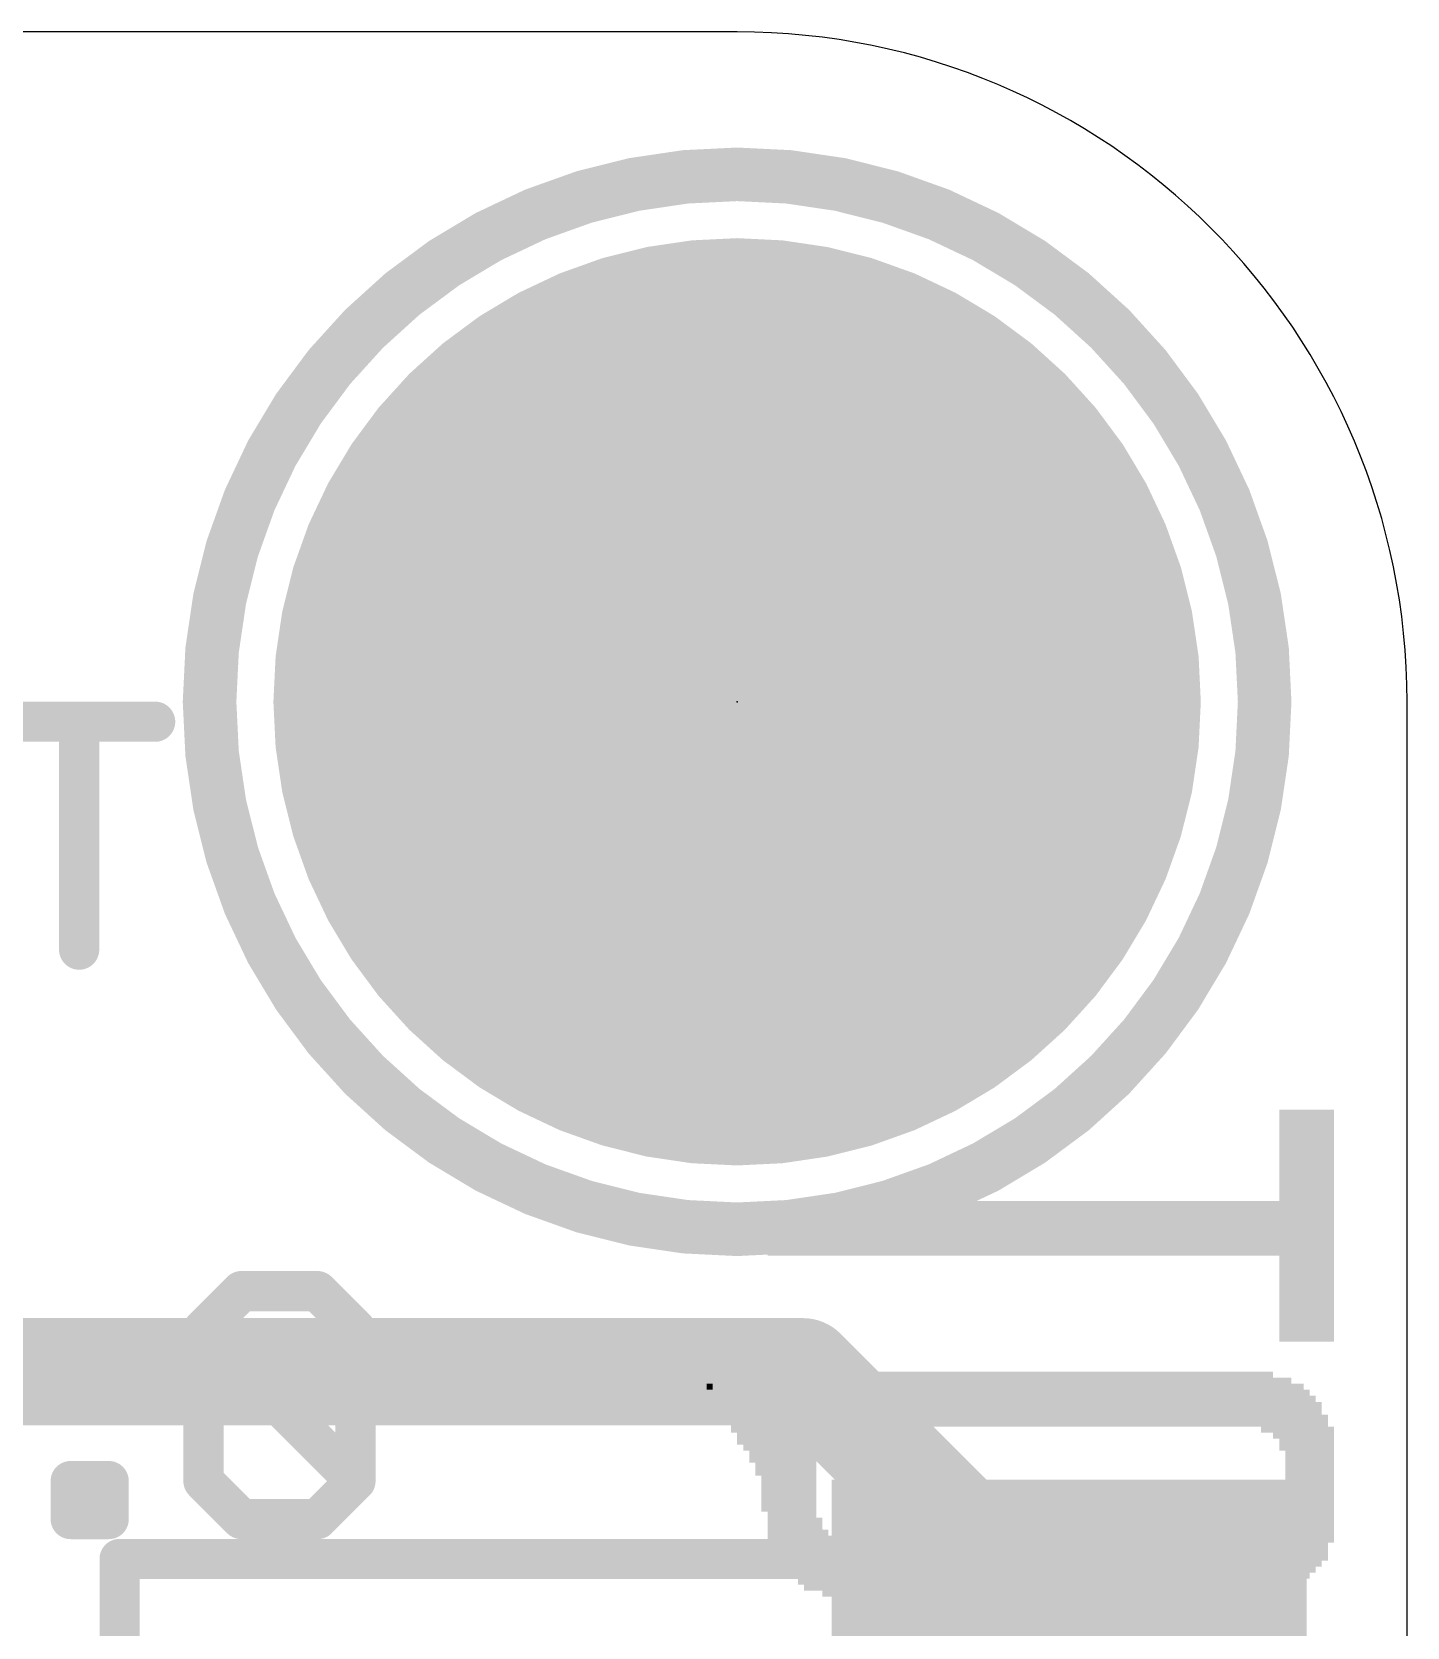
# Model space of a CAD drawing. Extents: x 0 to 25.4, y 0 to 17.8.
# Drawn here: x 20.19 to 25.4, y 11.73 to 17.78 of the extents above; entities that cross this region are included whole.
import ezdxf

# ---------------------------------------------------------------- set-up
doc = ezdxf.new("R2010")
doc.units = 0
for name, color, linetype in [('1', 12, 'CONTINUOUS'), ('17', 110, 'CONTINUOUS'), ('20', 53, 'CONTINUOUS'), ('21', 40, 'CONTINUOUS'), ('22', 6, 'CONTINUOUS'), ('23', 40, 'CONTINUOUS')]:
    doc.layers.add(name, color=color, linetype=linetype)

# ---------------------------------------------------------------- blocks, each defined once
blk = doc.blocks.new('RECT')
blk.add_solid([(-0.5, -0.5), (0.5, -0.5), (-0.5, 0.5), (0.5, 0.5)])
blk = doc.blocks.new('ROUNDP')
at = {"const_width": 0.5}
blk.add_lwpolyline([(0, -0.25, 1), (0, 0.25, 1), (0, -0.25)], format="xyb", dxfattribs=at)

msp = doc.modelspace()

# ---------------------------------------------------------------- linework, layer by layer
at = {"layer": '1', "const_width": 0.4064}
for points in [[(12.573, 12.7), (23.109, 12.7)], [(23.109, 12.7), (24.119, 11.69)], [(24.119, 11.69), (24.119, 7.366)]]:
    msp.add_lwpolyline(points, dxfattribs=at)
at = {"layer": '1', "const_width": 0.2032}
for points in [[(23.1808, 12.7718, 1), (23.0372, 12.6282)], [(23.109, 12.5984, 1), (23.109, 12.8016)], [(24.2206, 11.69, 1), (24.0174, 11.69)], [(24.0472, 11.6182, 1), (24.1908, 11.7618)]]:
    msp.add_lwpolyline(points, format="xyb", dxfattribs=at)
at = {"layer": '20'}
for p, q in [((22.86, 17.78), (2.54, 17.78)), ((25.4, 2.54), (25.4, 15.24))]:
    msp.add_line(p, q, dxfattribs=at)
msp.add_arc((22.86, 15.24), 2.54, 0, 90, dxfattribs=at)
at = {"layer": '21'}
for points, const_width in [([(22.86, 13.24, 1), (22.86, 17.24, 1), (22.86, 13.24)], 0.2032), ([(20.5571, 11.99, 1), (20.4809, 11.99)], 0.0762), ([(20.519, 12.0281, 1), (20.519, 11.9519)], 0.0762), ([(23.119, 11.9519, 1), (23.119, 12.0281)], 0.0762)]:
    msp.add_lwpolyline(points, format="xyb", dxfattribs=dict(at, const_width=const_width))
at = {"layer": '21', "const_width": 0.1524}
for points in [[(20.519, 10.79), (20.519, 11.99)], [(20.519, 11.99), (23.119, 11.99)]]:
    msp.add_lwpolyline(points, dxfattribs=at)
at = {"layer": '22', "const_width": 0.1524}
for points in [[(20.6537, 15.1645), (20.0775, 15.1645)], [(20.3656, 14.3002), (20.3656, 15.1645)], [(20.981, 13.0055), (20.8369, 12.8615)], [(21.2691, 13.0055), (20.981, 13.0055)], [(21.4132, 12.8615), (21.2691, 13.0055)], [(20.8369, 12.8615), (20.8369, 12.2853)], [(21.4132, 12.2853), (20.8369, 12.8615)], [(21.4132, 12.2853), (21.4132, 12.8615)], [(20.4776, 12.2853), (20.3336, 12.2853)], [(20.3336, 12.2853), (20.3336, 12.1412)], [(20.4776, 12.1412), (20.4776, 12.2853)], [(20.8369, 12.2853), (20.981, 12.1412)], [(21.2691, 12.1412), (21.4132, 12.2853)], [(20.3336, 12.1412), (20.4776, 12.1412)], [(20.981, 12.1412), (21.2691, 12.1412)]]:
    msp.add_lwpolyline(points, dxfattribs=at)
at = {"layer": '22', "const_width": 0.0762}
for points in [[(20.4037, 15.1645, 1), (20.3275, 15.1645)], [(20.6537, 15.1264, 1), (20.6537, 15.2026)], [(20.3275, 14.3002, 1), (20.4037, 14.3002)], [(20.981, 13.0436, 1), (20.981, 12.9674)], [(21.0079, 12.9786, 1), (20.954, 13.0325)], [(21.296, 13.0325, 1), (21.2422, 12.9786)], [(21.2691, 12.9674, 1), (21.2691, 13.0436)], [(20.875, 12.8615, 1), (20.7988, 12.8615)], [(20.8639, 12.8884, 1), (20.81, 12.8345)], [(20.81, 12.8884, 1), (20.8639, 12.8345)], [(21.4513, 12.8615, 1), (21.3751, 12.8615)], [(21.3862, 12.8345, 1), (21.4401, 12.8884)], [(20.3336, 12.3234, 1), (20.3336, 12.2472)], [(20.3717, 12.2853, 1), (20.2955, 12.2853)], [(20.5157, 12.2853, 1), (20.4395, 12.2853)], [(20.4776, 12.2472, 1), (20.4776, 12.3234)], [(20.8639, 12.3122, 1), (20.81, 12.2583)], [(21.4401, 12.2583, 1), (21.3862, 12.3122)], [(21.3862, 12.2583, 1), (21.4401, 12.3122)], [(20.7988, 12.2853, 1), (20.875, 12.2853)], [(21.3751, 12.2853, 1), (21.4513, 12.2853)], [(20.3336, 12.1793, 1), (20.3336, 12.1031)], [(20.2955, 12.1412, 1), (20.3717, 12.1412)], [(20.4395, 12.1412, 1), (20.5157, 12.1412)], [(20.4776, 12.1031, 1), (20.4776, 12.1793)], [(20.981, 12.1793, 1), (20.981, 12.1031)], [(20.954, 12.1143, 1), (21.0079, 12.1681)], [(21.2422, 12.1681, 1), (21.296, 12.1143)], [(21.2691, 12.1031, 1), (21.2691, 12.1793)]]:
    msp.add_lwpolyline(points, format="xyb", dxfattribs=at)
at = {"layer": '23'}
msp.add_point((22.86, 15.24), dxfattribs=at)

# ---------------------------------------------------------------- block references
at = {"layer": '1', "xscale": 1.8, "yscale": 1.2, "rotation": 180}
msp.add_blockref('RECT', (24.119, 11.69), dxfattribs=at)
at = {"layer": '17', "xscale": 3.516, "yscale": 3.516}
msp.add_blockref('ROUNDP', (22.86, 15.24), dxfattribs=at)
msp.add_blockref('ROUNDP', (22.86, 15.24), dxfattribs=at)
at = {"layer": '22', "rotation": 90}
for p, xscale, yscale in [((24.9267, 13.2537), 0.8788, 0.0231), ((24.9498, 13.2537), 0.8788, 0.0231), ((24.9729, 13.2537), 0.8788, 0.0231), ((24.996, 13.2537), 0.8788, 0.0231), ((25.019, 13.2537), 0.8788, 0.0229), ((25.042, 13.2537), 0.8788, 0.0231), ((25.0651, 13.2537), 0.8788, 0.0231), ((25.0882, 13.2537), 0.8788, 0.0231), ((25.1113, 13.2537), 0.8788, 0.0231), ((22.987, 13.2436), 0.2083, 0.0229), ((23.01, 13.2436), 0.2083, 0.0231), ((23.0331, 13.2436), 0.2083, 0.0231), ((23.0562, 13.2436), 0.2083, 0.0231), ((23.0793, 13.2436), 0.2083, 0.0231), ((23.1024, 13.2436), 0.2083, 0.0231), ((23.1256, 13.2436), 0.2083, 0.0231), ((23.1487, 13.2436), 0.2083, 0.0231), ((23.1718, 13.2436), 0.2083, 0.0231), ((23.1949, 13.2436), 0.2083, 0.0231), ((23.218, 13.2436), 0.2083, 0.0231), ((23.241, 13.2436), 0.2083, 0.0229), ((23.264, 13.2436), 0.2083, 0.0231), ((23.2871, 13.2436), 0.2083, 0.0231), ((23.3102, 13.2436), 0.2083, 0.0231), ((23.3333, 13.2436), 0.2083, 0.0231), ((23.3564, 13.2436), 0.2083, 0.0231), ((23.3796, 13.2436), 0.2083, 0.0231), ((23.4027, 13.2436), 0.2083, 0.0231), ((23.4258, 13.2436), 0.2083, 0.0231), ((23.4489, 13.2436), 0.2083, 0.0231), ((23.472, 13.2436), 0.2083, 0.0231), ((23.495, 13.2436), 0.2083, 0.0229), ((23.518, 13.2436), 0.2083, 0.0231), ((23.5411, 13.2436), 0.2083, 0.0231), ((23.5642, 13.2436), 0.2083, 0.0231), ((23.5873, 13.2436), 0.2083, 0.0231), ((23.6104, 13.2436), 0.2083, 0.0231), ((23.6336, 13.2436), 0.2083, 0.0231), ((23.6567, 13.2436), 0.2083, 0.0231), ((23.6798, 13.2436), 0.2083, 0.0231), ((23.7029, 13.2436), 0.2083, 0.0231), ((23.726, 13.2436), 0.2083, 0.0231), ((23.749, 13.2436), 0.2083, 0.0229), ((23.772, 13.2436), 0.2083, 0.0231), ((23.7951, 13.2436), 0.2083, 0.0231), ((23.8182, 13.2436), 0.2083, 0.0231), ((23.8413, 13.2436), 0.2083, 0.0231), ((23.8644, 13.2436), 0.2083, 0.0231), ((23.8876, 13.2436), 0.2083, 0.0231), ((23.9107, 13.2436), 0.2083, 0.0231), ((23.9338, 13.2436), 0.2083, 0.0231), ((23.9569, 13.2436), 0.2083, 0.0231), ((23.98, 13.2436), 0.2083, 0.0231), ((24.003, 13.2436), 0.2083, 0.0229), ((24.026, 13.2436), 0.2083, 0.0231), ((24.0491, 13.2436), 0.2083, 0.0231), ((24.0722, 13.2436), 0.2083, 0.0231), ((24.0953, 13.2436), 0.2083, 0.0231), ((24.1184, 13.2436), 0.2083, 0.0231), ((24.1416, 13.2436), 0.2083, 0.0231), ((24.1647, 13.2436), 0.2083, 0.0231), ((24.1878, 13.2436), 0.2083, 0.0231), ((24.2109, 13.2436), 0.2083, 0.0231), ((24.234, 13.2436), 0.2083, 0.0231), ((24.257, 13.2436), 0.2083, 0.0229), ((24.28, 13.2436), 0.2083, 0.0231), ((24.3031, 13.2436), 0.2083, 0.0231), ((24.3262, 13.2436), 0.2083, 0.0231), ((24.3493, 13.2436), 0.2083, 0.0231), ((24.3724, 13.2436), 0.2083, 0.0231), ((24.3956, 13.2436), 0.2083, 0.0231), ((24.4187, 13.2436), 0.2083, 0.0231), ((24.4418, 13.2436), 0.2083, 0.0231), ((24.4649, 13.2436), 0.2083, 0.0231), ((24.488, 13.2436), 0.2083, 0.0231), ((24.511, 13.2436), 0.2083, 0.0229), ((24.534, 13.2436), 0.2083, 0.0231), ((24.5571, 13.2436), 0.2083, 0.0231), ((24.5802, 13.2436), 0.2083, 0.0231), ((24.6033, 13.2436), 0.2083, 0.0231), ((24.6264, 13.2436), 0.2083, 0.0231), ((24.6496, 13.2436), 0.2083, 0.0231), ((24.6727, 13.2436), 0.2083, 0.0231), ((24.6958, 13.2436), 0.2083, 0.0231), ((24.7189, 13.2436), 0.2083, 0.0231), ((24.742, 13.2436), 0.2083, 0.0231), ((24.765, 13.2436), 0.2083, 0.0229), ((24.788, 13.2436), 0.2083, 0.0231), ((24.8111, 13.2436), 0.2083, 0.0231), ((24.8342, 13.2436), 0.2083, 0.0231), ((24.8573, 13.2436), 0.2083, 0.0231), ((24.8804, 13.2436), 0.2083, 0.0231), ((24.9036, 13.2436), 0.2083, 0.0231), ((22.8484, 12.5959), 0.254, 0.0231), ((22.8716, 12.573), 0.2997, 0.0231), ((22.8947, 12.573), 0.3454, 0.0231), ((22.9178, 12.5501), 0.3912, 0.0231), ((22.756, 12.6429), 0.0229, 0.0231), ((22.7791, 12.6314), 0.0914, 0.0231), ((22.8022, 12.6073), 0.1397, 0.0231), ((22.8253, 12.6073), 0.1854, 0.0231), ((22.9409, 12.5031), 0.3937, 0.0231), ((23.1487, 12.2619), 0.7849, 0.0231), ((23.1718, 12.5387), 0.2769, 0.0231), ((23.1949, 12.5616), 0.2311, 0.0231), ((23.218, 12.573), 0.2083, 0.0231), ((23.241, 12.573), 0.2083, 0.0229), ((23.264, 12.5959), 0.2083, 0.0231), ((23.2871, 12.5959), 0.2083, 0.0231), ((23.3102, 12.5959), 0.2083, 0.0231), ((23.3333, 12.5959), 0.2083, 0.0231), ((23.3564, 12.5959), 0.2083, 0.0231), ((23.3796, 12.5959), 0.2083, 0.0231), ((23.4027, 12.5959), 0.2083, 0.0231), ((23.4258, 12.5959), 0.2083, 0.0231), ((23.4489, 12.5959), 0.2083, 0.0231), ((23.472, 12.5959), 0.2083, 0.0231), ((23.495, 12.5959), 0.2083, 0.0229), ((23.518, 12.5959), 0.2083, 0.0231), ((23.5411, 12.5959), 0.2083, 0.0231), ((23.5642, 12.5959), 0.2083, 0.0231), ((23.5873, 12.5959), 0.2083, 0.0231), ((23.6104, 12.5959), 0.2083, 0.0231), ((23.6336, 12.5959), 0.2083, 0.0231), ((23.6567, 12.5959), 0.2083, 0.0231), ((23.6798, 12.5959), 0.2083, 0.0231), ((23.7029, 12.5959), 0.2083, 0.0231), ((23.726, 12.5959), 0.2083, 0.0231), ((23.749, 12.5959), 0.2083, 0.0229), ((23.772, 12.5959), 0.2083, 0.0231), ((23.7951, 12.5959), 0.2083, 0.0231), ((23.8182, 12.5959), 0.2083, 0.0231), ((23.8413, 12.5959), 0.2083, 0.0231), ((23.8644, 12.5959), 0.2083, 0.0231), ((23.8876, 12.5959), 0.2083, 0.0231), ((23.9107, 12.5959), 0.2083, 0.0231), ((23.9338, 12.5959), 0.2083, 0.0231), ((23.9569, 12.5959), 0.2083, 0.0231), ((23.98, 12.5959), 0.2083, 0.0231), ((24.003, 12.5959), 0.2083, 0.0229), ((24.026, 12.5959), 0.2083, 0.0231), ((24.0491, 12.5959), 0.2083, 0.0231), ((24.0722, 12.5959), 0.2083, 0.0231), ((24.0953, 12.5959), 0.2083, 0.0231), ((24.1184, 12.5959), 0.2083, 0.0231), ((24.1416, 12.5959), 0.2083, 0.0231), ((24.1647, 12.5959), 0.2083, 0.0231), ((24.1878, 12.5959), 0.2083, 0.0231), ((24.2109, 12.5959), 0.2083, 0.0231), ((24.234, 12.5959), 0.2083, 0.0231), ((24.257, 12.5959), 0.2083, 0.0229), ((24.28, 12.5959), 0.2083, 0.0231), ((24.3031, 12.5959), 0.2083, 0.0231), ((24.3262, 12.5959), 0.2083, 0.0231), ((24.3493, 12.5959), 0.2083, 0.0231), ((24.3724, 12.5959), 0.2083, 0.0231), ((24.3956, 12.5959), 0.2083, 0.0231), ((24.4187, 12.5959), 0.2083, 0.0231), ((24.4418, 12.5959), 0.2083, 0.0231), ((24.4649, 12.5959), 0.2083, 0.0231), ((24.488, 12.5959), 0.2083, 0.0231), ((24.511, 12.5959), 0.2083, 0.0229), ((24.534, 12.5959), 0.2083, 0.0231), ((24.5571, 12.5959), 0.2083, 0.0231), ((24.5802, 12.5959), 0.2083, 0.0231), ((24.6033, 12.5959), 0.2083, 0.0231), ((24.6264, 12.5959), 0.2083, 0.0231), ((24.6496, 12.5959), 0.2083, 0.0231), ((24.6727, 12.5959), 0.2083, 0.0231), ((24.6958, 12.5959), 0.2083, 0.0231), ((24.7189, 12.5959), 0.2083, 0.0231), ((24.742, 12.5959), 0.2083, 0.0231), ((24.765, 12.5959), 0.2083, 0.0229), ((24.788, 12.5959), 0.2083, 0.0231), ((24.8111, 12.5959), 0.2083, 0.0231), ((24.8342, 12.5959), 0.2083, 0.0231), ((24.8573, 12.5844), 0.2311, 0.0231), ((24.8804, 12.5844), 0.2311, 0.0231), ((24.9036, 12.5616), 0.2311, 0.0231), ((24.9267, 12.5387), 0.2769, 0.0231), ((24.9498, 12.2733), 0.8077, 0.0231), ((24.9729, 12.2733), 0.762, 0.0231), ((24.996, 12.2733), 0.762, 0.0231), ((22.964, 12.4003), 0.4623, 0.0231), ((22.987, 12.319), 0.5334, 0.0229), ((23.0562, 12.2619), 0.6477, 0.0231), ((23.0793, 12.2619), 0.6934, 0.0231), ((23.1024, 12.2619), 0.7391, 0.0231), ((23.1256, 12.2504), 0.762, 0.0231), ((25.019, 12.2733), 0.7163, 0.0229), ((25.042, 12.2733), 0.6706, 0.0231), ((25.0651, 12.2733), 0.6248, 0.0231), ((23.01, 12.2606), 0.5537, 0.0231), ((23.0331, 12.2492), 0.5766, 0.0231), ((25.0882, 12.2606), 0.5537, 0.0231), ((25.1113, 12.272), 0.4394, 0.0231), ((23.1718, 12.0079), 0.2769, 0.0231), ((23.1949, 11.9736), 0.254, 0.0231), ((24.9036, 11.9736), 0.254, 0.0231), ((24.9267, 12.0079), 0.2769, 0.0231), ((23.218, 11.9621), 0.2311, 0.0231), ((23.241, 11.9494), 0.2057, 0.0229), ((23.264, 11.9494), 0.2057, 0.0231), ((23.2871, 11.9494), 0.2057, 0.0231), ((23.3102, 11.9494), 0.2057, 0.0231), ((24.765, 11.9494), 0.2057, 0.0229), ((24.788, 11.9494), 0.2057, 0.0231), ((24.8111, 11.9494), 0.2057, 0.0231), ((24.8342, 11.9494), 0.2057, 0.0231), ((24.8573, 11.9494), 0.2057, 0.0231), ((24.8804, 11.9621), 0.2311, 0.0231), ((23.3333, 11.938), 0.1829, 0.0231), ((23.3564, 11.938), 0.1829, 0.0231), ((23.3796, 11.938), 0.1829, 0.0231), ((23.4027, 11.938), 0.1829, 0.0231), ((23.4258, 11.938), 0.1829, 0.0231), ((23.4489, 11.938), 0.1829, 0.0231), ((23.472, 11.938), 0.1829, 0.0231), ((23.495, 11.938), 0.1829, 0.0229), ((23.518, 11.938), 0.1829, 0.0231), ((23.5411, 11.938), 0.1829, 0.0231), ((23.5642, 11.938), 0.1829, 0.0231), ((23.5873, 11.938), 0.1829, 0.0231), ((23.6104, 11.938), 0.1829, 0.0231), ((23.6336, 11.938), 0.1829, 0.0231), ((23.6567, 11.938), 0.1829, 0.0231), ((23.6798, 11.938), 0.1829, 0.0231), ((23.7029, 11.938), 0.1829, 0.0231), ((23.726, 11.938), 0.1829, 0.0231), ((23.749, 11.938), 0.1829, 0.0229), ((23.772, 11.938), 0.1829, 0.0231), ((23.7951, 11.938), 0.1829, 0.0231), ((23.8182, 11.938), 0.1829, 0.0231), ((23.8413, 11.938), 0.1829, 0.0231), ((23.8644, 11.938), 0.1829, 0.0231), ((23.8876, 11.938), 0.1829, 0.0231), ((23.9107, 11.938), 0.1829, 0.0231), ((23.9338, 11.938), 0.1829, 0.0231), ((23.9569, 11.938), 0.1829, 0.0231), ((23.98, 11.938), 0.1829, 0.0231), ((24.003, 11.938), 0.1829, 0.0229), ((24.026, 11.938), 0.1829, 0.0231), ((24.0491, 11.938), 0.1829, 0.0231), ((24.0722, 11.938), 0.1829, 0.0231), ((24.0953, 11.938), 0.1829, 0.0231), ((24.1184, 11.938), 0.1829, 0.0231), ((24.1416, 11.938), 0.1829, 0.0231), ((24.1647, 11.938), 0.1829, 0.0231), ((24.1878, 11.938), 0.1829, 0.0231), ((24.2109, 11.938), 0.1829, 0.0231), ((24.234, 11.938), 0.1829, 0.0231), ((24.257, 11.938), 0.1829, 0.0229), ((24.28, 11.938), 0.1829, 0.0231), ((24.3031, 11.938), 0.1829, 0.0231), ((24.3262, 11.938), 0.1829, 0.0231), ((24.3493, 11.938), 0.1829, 0.0231), ((24.3724, 11.938), 0.1829, 0.0231), ((24.3956, 11.938), 0.1829, 0.0231), ((24.4187, 11.938), 0.1829, 0.0231), ((24.4418, 11.938), 0.1829, 0.0231), ((24.4649, 11.938), 0.1829, 0.0231), ((24.488, 11.938), 0.1829, 0.0231), ((24.511, 11.938), 0.1829, 0.0229), ((24.534, 11.938), 0.1829, 0.0231), ((24.5571, 11.938), 0.1829, 0.0231), ((24.5802, 11.938), 0.1829, 0.0231), ((24.6033, 11.938), 0.1829, 0.0231), ((24.6264, 11.938), 0.1829, 0.0231), ((24.6496, 11.938), 0.1829, 0.0231), ((24.6727, 11.938), 0.1829, 0.0231), ((24.6958, 11.938), 0.1829, 0.0231), ((24.7189, 11.938), 0.1829, 0.0231), ((24.742, 11.938), 0.1829, 0.0231)]:
    msp.add_blockref('RECT', p, dxfattribs=dict(at, xscale=xscale, yscale=yscale))

doc.saveas('drawing.dxf')
